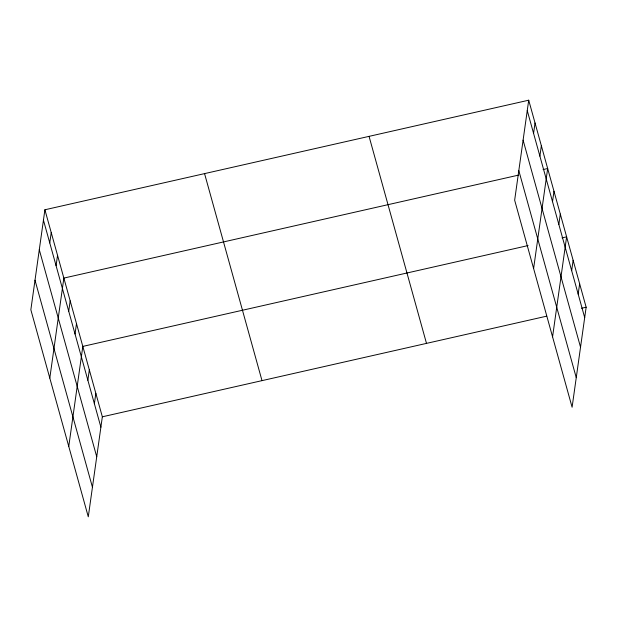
<?xml version="1.0" encoding="UTF-8"?>
<svg xmlns="http://www.w3.org/2000/svg" width="617" height="617" viewBox="0 0 617 617"><rect width="100%" height="100%" fill="white"/><g stroke="black" fill="none" stroke-linecap="round" stroke-linejoin="round"><path stroke-width="0.93" d="M44.902 209.772L30.85 309.773L88.285 516.799L102.345 416.799L44.902 209.772L528.715 100.201L586.15 307.227L572.098 407.228L514.655 200.201L528.715 100.201M49.761 242.928L51.226 232.547M56.085 265.696L57.543 255.322M49.807 378.09L63.859 278.09L518.303 175.166M68.718 311.246L70.176 300.865M75.035 334.013L76.493 323.64M68.757 446.415L82.817 346.407L528.083 245.566M87.861 380.249L89.326 369.868M94.378 403.711L95.836 393.337M533.574 133.349L535.032 122.976M539.89 156.124L541.348 145.743M533.612 268.518L547.665 168.518L543.076 169.559M552.524 201.666L553.981 191.293M558.848 224.441L560.305 214.06M552.57 336.836L566.622 236.835L562.033 237.877M571.674 270.678L573.131 260.297M578.183 294.139L579.641 283.758M102.345 416.799L546.693 316.159M581.561 308.261L586.15 307.227M527.25 110.582L584.692 317.601M523.1 140.152L580.535 347.178M518.812 170.624L576.255 377.65M369.059 136.357L426.494 343.384M204.559 173.616L262.001 380.635M43.445 220.153L100.887 427.172M39.287 249.731L96.73 456.75M35.007 280.203L92.442 487.222"/></g></svg>
